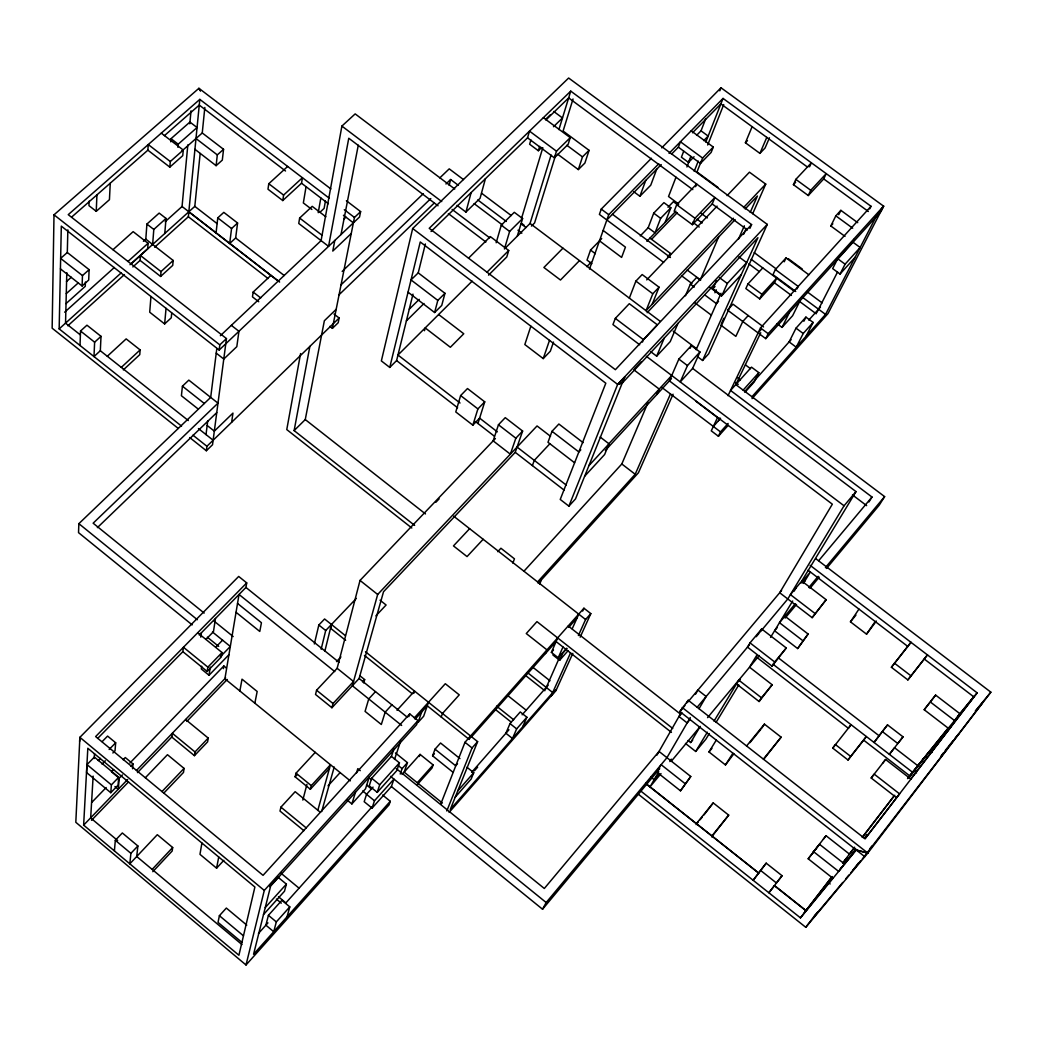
<?xml version="1.0" encoding="UTF-8"?>
<svg xmlns="http://www.w3.org/2000/svg" width="1043" height="1043" viewBox="0 0 1043 1043"><rect width="100%" height="100%" fill="white"/><g stroke="black" fill="none" stroke-linecap="round" stroke-linejoin="round"><path stroke-width="1.5" d="M330.866 188.926L198.913 88.303L54.001 214.819L52.15 328.206L178.314 428.477M181.534 426.105L59.164 328.897L61.315 226.148L219.16 350.031L359.535 217.009L360.63 211.612L346.393 200.764M66.804 272.666L65.54 323.147L80.246 334.816M60.416 268.859L82.11 285.965L82.462 275.587L60.637 258.39L67.3 252.497L67.86 229.877M80.024 345.481L80.533 331.022L86.947 325.194L101.015 336.341L100.324 350.735L93.987 356.563L94.626 342.195L101.015 336.341M85.422 282.027L85.265 286.317L66.022 303.604M89.124 201.143L88.955 205.64L96.243 211.325L109.437 199.695L110.258 183.19M216.814 348.531L210.686 397.383L78.864 523.664L78.525 532.634L192.186 624.887M67.3 252.497L89.111 269.655L88.707 280.046L82.11 285.965M96.243 211.325L96.934 194.885M199.239 634.991L245.939 587.444L246.722 582.894L238.691 576.44L79.881 737.336L75.813 822.301L246.018 964.984L389.065 804.857L390.278 801.298L382.612 795.053M83.636 825.13L87.821 748.261L254.896 887.045L238.912 955.245L83.636 825.13L127.663 779.473M87.012 764.61L86.582 772.563L110.767 792.706L118.055 785.17L118.719 777.296L94.378 757.075L87.012 764.61L111.379 784.884L110.767 792.706M93.14 776.109L90.676 817.973L117.65 840.541M94.209 758.522L94.509 753.646M140.088 260.411L140.427 255.483L161.013 271.584L160.609 276.46L140.088 260.411L132.852 266.943M147.871 150.179L148.262 144.56L170.296 161.535L169.813 167.128L147.871 150.179L71.706 217.022M143.386 241.311L145.811 239.134L146.907 224.076L159.162 213.098L166.033 218.443L164.768 233.502M107.299 356.276L126.164 338.897L140.114 349.913L139.762 354.646L123.348 369.9M112.983 249.707L133.152 231.65L148.093 243.306L147.689 248.729L129.997 264.713M152.63 244.466L153.803 229.447L166.033 218.443M150.961 296.499L149.71 312.209L164.638 323.943L171.261 317.815L171.691 313.122M102.136 741.651L107.585 736.084L115.669 742.772L115.03 750.777L112.879 752.994M170.752 141.822L171.013 138.68L189.917 122.057L197.049 127.52L178.184 144.195L177.91 147.324M122.409 774.936L119.228 778.221L118.276 789.342L114.952 786.565M114.404 850.905L115.317 840.306L122.318 832.966L137.872 845.964L136.724 856.499L241.95 944.554M164.638 323.943L166.046 308.337M145.811 239.134L173.177 260.476L172.734 265.391L160.609 276.46M161.287 133.152L183.255 150.049L182.747 155.655L169.813 167.128M165.185 221.69L182.056 206.501L187.831 144.899M189.8 123.817L191.025 110.858M132.552 768.769L133.022 763.958L125.277 757.544L123.152 759.734M154.664 247.23L188.353 216.748L199.813 99.385L329.08 198.079M130.766 264.218L194.806 206.371L200.165 153.477M181.899 150.987L202.251 132.969L204.832 107.455M137.872 845.964L130.897 853.343L129.814 863.826L157.31 834.7L172.682 847.516L172.186 850.997L152.799 871.7M204.154 613.075L93.14 523.195L217.987 403.159L188.822 380.121L182.421 386.184L181.404 395.74L198.326 409.13M194.963 149.332L216.11 165.681L217.309 154.899L223.554 149.305L202.251 132.969M223.554 149.305L222.315 160.1L216.11 165.681M216.07 232.837L217.765 217.883L223.802 212.368L237.582 223.006L235.653 237.973L229.682 243.475L231.559 228.547L237.582 223.006M206.019 434.592L207.74 420.824M189.774 437.591L206.345 450.759L206.918 446.274L339.131 318.011L334.021 314.06M219.16 350.031L219.812 344.868L226.461 338.584L68.238 214.662L199.813 99.385M182.864 651.653L183.438 647.26L207.857 667.142L207.192 671.47L182.864 651.653L97.651 738.418M226.461 338.584L212.537 444.735L206.345 450.759M200.778 637.156L201.403 632.788M231.65 422.272L232.954 413.106L214.323 431.15L207.153 425.466M145.329 777.752L167.467 754.702L184.063 768.404L183.49 772.446L163.686 793.241M270.893 275.391L253.162 292.066L252.458 296.877L258.742 301.753M287.659 166.45L268.781 183.724L267.986 189.226L282.77 200.556L301.531 183.229L302.431 177.727L283.605 195.08L282.77 200.556M201.69 666.229L201.299 668.967L209.017 675.251L228.938 654.704M195.002 751.951L172.343 733.294L171.847 737.088L194.428 755.68L195.002 751.951L208.222 738.079L185.615 719.527M215.458 618.473L213.45 631.706L205.953 639.359M209.017 675.251L210.269 667.103M208.222 738.079L207.609 741.86L194.428 755.68M197.688 632.762L222.042 652.54L221.338 656.907L207.192 671.47M223.398 668.615L223.841 665.969L226.318 667.989M325.872 216.801L312.196 206.345L299.641 218.052L298.741 223.463L328.558 246.357L348.766 138.237L438.034 205.784M306.055 186.684L303.344 202.942L311.883 209.474M201.912 843.031L199.969 854.347L216.592 868.18L223.828 860.345M318.232 212.668L320.827 197.974M325.429 201.038L324.112 208.391L320.018 212.224M300.58 353.577L286.773 429.586L411.816 528.006M454.748 188.992L355.168 113.896L341.895 126.086L321.088 240.62L220.36 335.716M239.864 690.974L242.015 679.162L257.165 691.483L254.857 703.191M414.645 525.398L294.126 430.59L309.862 346.406M334.803 240.451L332.782 251.076L351.256 233.528M216.592 868.18L218.73 857.007M294.126 430.59L305.26 419.573L324.36 320.749L336.133 309.367M341.009 234.558L358.284 145.199M329.823 326.368L332.391 328.362L354.451 217.452L360.63 211.612M339.131 318.011L338.18 322.743L332.391 328.362M246.774 925.115L226.344 908.062L219.395 915.689L218.026 922.39L241.924 942.39M314.347 643.948L318.832 625.005L324.582 618.981L345.35 635.63M697.767 356.849L702.578 360.474L708.666 353.812L767.283 224.401L568.644 78.016L412.676 228.508L381.36 360.917L389.756 367.423L396.601 360.591L412.976 294.152M320.331 812.301L295.156 791.689L280.932 807.152L279.993 811.05L303.878 830.684M321.153 649.215L325.703 630.52L356.354 598.395M389.756 367.423L420.251 241.976L605.814 383.224L560.234 499.441L568.891 506.142L575.501 498.932L624.757 376.797M246.018 964.984L264.283 890.435L418.008 720.583L409.73 713.92L263.045 875.338L95.63 736.567L246.722 582.894M324.816 651.327L331.439 624.483L330.592 628.277L345.637 640.337M408.048 292.17L434.605 312.535L437.812 300.41L411.02 279.915L418.23 272.862L425.361 243.958M329.445 768.404L310.332 789.264L295.13 776.826L296.029 773.176L315.26 752.355M495.399 438.516L360.031 580.429L337.15 668.302L316.577 690.231L315.534 694.469L331.922 707.728L359.118 678.485L383.524 591.733L515.242 452.336L522.621 431.059L505.255 417.656L498.45 424.775L493.156 440.863L510.353 454.174L515.842 438.203L522.621 431.059M449.155 185.341L450.628 179.5L458.399 185.354M268.416 915.311L265.887 925.18L273.722 931.712L276.33 921.908L289.785 906.875L281.884 900.318L268.416 915.311L276.33 921.908M424.462 330.722L425.192 327.919L450.367 347.267L463.757 333.76L438.647 314.517M302.835 800.072L306.929 784.349M310.332 789.264L311.296 785.64L330.462 764.741L317.802 810.411M331.922 707.728L333.03 703.53L353.538 681.496L337.15 668.302M269.668 886.654L278.129 877.306L286.382 884.125L284.491 891.23L263.501 914.555M457.017 205.341L465.934 212.081L471.136 192.577M418.23 272.862L444.97 293.305L441.737 305.456L434.605 312.535M485.412 178.718L480.067 198.313L465.934 212.081M287.047 916.797L289.785 906.875M550.521 436.313L537.041 425.948L377.67 594.471L352.365 685.746L401.646 725.446M321.674 811.61L334.216 767.035M363.707 682.93L364.659 679.593L359.848 675.721M496.181 242.745L501.279 225.158L514.29 212.303L522.595 218.548L517.276 236.161M527.536 137.832L529.479 131.118L556.467 151.196L554.407 157.845L527.536 137.832L431.046 231.494M530.913 139.866L529.635 144.234L538.344 150.727L541.695 147.454M477.942 423.484L484.734 401.842L467.486 388.544L460.628 395.571L455.778 411.946L472.857 425.153L479.624 418.139L497.355 431.854M522.595 218.548L509.623 231.442L504.421 248.977L530.053 223.437L551.082 155.029M538.344 150.727L539.648 146.372M468.529 258.169L490.327 236.605L508.71 250.503L506.794 256.93L488.554 275.143M521.487 218.482L542.816 147.702M356.458 773.098L357.801 768.652L360.265 770.647M558.905 129.606L570.743 91.132L751.586 224.584L749.891 228.404M347.163 800.085L351.882 803.931L355.467 792.276M555.75 154.742L534.59 222.928L531.422 226.083M573.037 98.981L563.09 131.053L589.073 150.335L584.888 163.06L578.33 169.579L557.679 154.208M472.857 425.153L477.903 408.908L484.734 401.842M543.351 117.676L570.247 137.65L568.148 144.325L554.407 157.845M369.235 777.061L365.506 788.834L351.882 803.931M373.042 787.113L366.536 794.323L364.19 801.702L372.064 808.116L391.399 786.565L393.928 779.108L374.476 800.776L372.064 808.116M391.425 756.384L371.673 778.234L369.248 785.848L377.24 792.354L396.835 770.555L399.443 762.876L391.425 756.384L393.98 748.652M578.33 169.579L582.476 156.88L589.073 150.335M377.24 792.354L379.717 784.779L399.443 762.876M530.861 326.172L524.825 344.542L543.234 358.596L550.326 351.217L553.507 342.078M413.745 693.452L414.54 691.079L397.018 710.27M394.528 759.421L400.668 741.038M408.804 716.684L409.73 713.92M418.008 720.583L416.587 724.702L270.632 886.068L253.566 954.267L390.278 801.298M400.225 774.023L402.076 768.639L407.448 762.655L395.453 752.955M421.646 712.004L418.06 722.434L423.641 716.267L428.49 702.265M543.234 358.596L549.505 340.37M407.448 762.655L404.162 772.12L442.362 803.032M651.432 158.262L601.25 209.095L599.399 214.415L663.596 262.354M600.377 240.02L590.534 250.072L587.026 260.085L591.837 263.696M589.491 269.081L608.734 214.689L658.798 163.751M419.325 756.488L420.068 754.389L433.145 764.936L431.985 768.065L417.213 784.649M441.215 716.984L442.493 713.477L459.246 694.86L445.296 683.726L414.306 717.923M532.386 465.595L534.277 460.38L549.765 443.862M453.105 772.341L432.597 755.81L435.035 749.174L440.55 743.007L459.95 758.613M583.115 442.649L558.865 424.019L552.008 431.307L547.979 442.284L574.602 462.792M633.792 191.743L639.894 196.267L645.747 180.387M656.686 169.253L650.754 185.185L639.894 196.267M512.856 563.103L514.447 558.826L500.914 548.24L497.733 551.682M678.367 147.18L680.427 141.77L702.591 158.067L700.453 163.438L678.367 147.18L671.523 154.142M640.285 235.887L648.172 227.739L653.713 213.163L663.922 202.642L670.845 207.779L665.16 222.355M642.449 342.065L643.44 339.627L657.351 324.816L629.294 303.696L615.318 318.389L612.945 324.569L639.685 344.777M683.7 151.235L681.405 157.193L688.51 162.434L694.051 156.763M629.333 298.115L635.891 281.102L642.162 274.544L659.059 287.19L652.24 304.139M675.994 177.193L668.537 196.514L678.745 204.076M670.845 207.779L660.649 218.313L655.03 232.85L648.172 227.739M688.51 162.434L690.831 156.489M686.933 166.971L689.866 159.423M696.568 135.381L701.026 130.831L705.59 119.111M719.813 90.806L721 87.768L883.59 206.149L880.97 211.403L875.911 216.996L825.548 314.412L751.899 396.809M440.746 804.088L464.982 742.29L583.937 608.225L590.82 613.61L580.169 637.156M695.629 186.658L696.672 184.063L676.711 204.715L674.169 211.181L692.396 224.688L712.213 203.959L714.885 197.505L695.003 218.274L692.396 224.688M415.088 719.24L427.265 705.798L469.141 739.383L470.51 735.941M469.22 739.435L470.576 735.993M694.221 171.339L698.249 161.117M705.798 142.044L723.047 98.42L871.022 206.279L869.693 208.887M701.131 161.469L696.972 171.952L717.871 187.349M707.675 144.99L723.738 104.561M659.059 287.19L652.801 293.787L646.047 310.684L733.464 218.248M446.795 810.972L472.036 747.948L477.616 741.638L365.48 651.758M568.891 506.142L617.652 384.398L767.283 224.401M669.189 257.086L670.61 253.527L649.945 238.117M691.183 130.818L713.295 147.05L711.13 152.434L700.453 163.438M539.661 584.106L541.356 579.895M477.616 741.638L450.276 809.446L552.751 692.591L556.167 690.153L572.829 653.348M466.977 767.27L473.744 772.72L471.149 779.043L455.23 797.165M600.181 437.056L609.021 443.823L604.614 454.539L584.667 476.221M769.46 137.806L765.067 147.989L759.917 153.373L745.406 142.761L752.12 126.698M650.845 351.778L656.673 356.171L664.248 338.075M685.46 295.782L690.349 284.165L696.659 277.451L700.57 280.371M677.963 323.382L670.258 341.582L656.673 356.171M510.014 723.581L505.894 733.242L512.491 738.509L516.65 728.888L526.884 717.232L520.248 711.952L510.014 723.581L516.65 728.888M523.938 571.225L621.811 463.992L647.977 402.65M700.309 279.902L718.823 236.487M759.917 153.373L766.788 137.389M545.463 653.544L547.027 649.919L526.272 633.544L536.962 621.628L672.735 728.457M656.921 394.423L659.215 389.078L633.74 369.757M566.597 648.316L558.227 657.781L551.382 652.396L557.679 637.925M690.179 348.271L691.392 345.533L678.863 359.092L669.397 380.878L832.34 504.186L779.695 592.75L812.145 617.665L826.16 599.712L801.767 581.042L856.003 491.605L692.63 368.401L699.957 351.973L691.326 345.598M741.195 274.791L721.925 295.56L712.877 288.794L716.411 280.71M522.634 726.919L526.884 717.232M537.601 581.916L635.2 474.265L670.466 393.967M714.911 292.77L716.228 289.798M738.457 239.186L744.337 225.796M750.23 212.394L757.414 196.019L745.171 208.991M673.061 394.228L638.42 472.766L538.201 583.376M717.832 292.731L721.587 295.664M743.555 234.401L746.175 228.482M752.694 213.698L765.731 184.129L749.448 172.186L727.114 195.602M558.227 657.781L562.985 647.012M699.957 351.973L687.454 365.585L680.232 381.907L692.63 368.401M545.32 689.658L559.139 658.276M572.203 628.799L578.774 614.171M696.124 349.692L721.026 293.266M552.855 654.926L559.635 660.271L562.777 653.179L566.936 648.472M721.925 295.56L727.297 283.474L746.684 262.627L738.965 256.904M582.685 611.055L583.937 608.225M570.534 652.944L552.686 692.539L556.167 690.153L551.212 695.798M578.383 635.513L585.592 619.516L590.82 613.61M551.278 695.85L552.751 692.591L527.523 672.618M702.578 360.474L757.922 237.713L622.423 382.898L617.652 384.398L412.676 228.508M721.365 323.708L723.829 318.271M762.772 267.895L747.987 283.918L745.849 288.572L759.734 298.898L774.441 282.836L776.657 278.181L761.898 294.269L759.734 298.898M808.273 195.536L810.75 190.269L826.239 173.633L823.722 178.927L808.273 195.536L793.423 184.663L795.835 179.37L811.376 162.812L809.537 166.789M808.807 274.752L786.044 257.934L775.379 269.524L772.967 274.648L795.705 291.492M784.219 261.78L786.044 257.934M728.027 395.675L760.477 327.932L871.022 206.279M718.458 420.668L719.683 418.139M760.751 332.717L735.81 384.593L884.62 496.611L879.197 505.203L826.486 568.461M763.515 326.941L732.994 304.178L727.519 310.097L765.758 338.649L768.17 333.669L883.59 206.149L827.999 313.578L752.055 398.609M695.929 401.255L717.519 417.591L711.274 430.85L718.418 436.274L720.53 431.906L728.105 423.445M796.956 288.963L798.195 286.421L775.379 269.524M868.936 501.944L871.987 497.029L730.53 390.434L751.508 367.162L758.835 372.651L754.298 381.881L744.937 392.324M845.013 236.396L830.828 225.992L835.821 215.849L840.867 210.347L857.724 222.667M777.022 323.669L782.041 327.411L789.395 312.522M838.715 214.702L840.867 210.347M800.046 300.723L792.628 315.69L782.041 327.411M796.031 328.154L789.121 341.895L796.239 347.202L803.214 333.499L813.11 322.443L805.939 317.124L796.031 328.154L803.214 333.499M803.853 321.257L805.939 317.124M854.217 239.186L852.744 242.067L837.672 258.729L832.666 268.612L840.032 274.048L855.025 257.399M816.786 312.652L837.529 272.067M806.07 336.198L813.11 322.443M840.032 274.048L845.091 264.192L860.149 247.491L852.744 242.067M391.399 786.565L542.543 909.235L546.18 902.534L666.946 757.687L690.27 717.558M864.79 856.694L679.853 711.561L688.237 700.27L865.077 838.768L977.148 692.852L810.137 565.345M656.907 755.171L681.275 712.46M686.672 702.995L688.237 700.27M695.577 694.143L697.923 690.062L706.163 696.502L699.045 708.692M658.772 771.742L650.011 786.839L661.014 773.606M669.841 761.559L671.262 759.148M688.08 740.517L690.635 742.538L699.749 727.206M750.021 642.879L747.492 647.116L772.081 666.164L786.279 647.964L761.664 628.968L750.021 642.879L774.688 661.979L772.081 666.164M760.386 631.093L761.664 628.968M685.486 743.437L695.694 751.468L707.35 732.173M714.012 721.143L738.77 680.127L761.468 697.78L759.095 701.522L736.488 683.921M856.003 491.605L844.048 505.79L787.791 598.969L760.138 632.006M794.127 591.094L796.109 587.822M709.305 733.529L705.942 739.083L695.694 751.468M716.046 722.408L738.796 684.899M756.566 655.604L749.539 667.194L772.172 684.769L759.095 701.522M770.555 637.377L792.68 601.029M803.397 583.428L810.359 571.981L801.154 582.985M684.951 783.528L661.119 764.675L656.816 772.081L680.479 790.816L690.753 776.474L659.033 751.429L544.316 888.48L396.275 768.613M690.753 776.474L680.479 790.816M733.894 753.75L725.459 764.923L708.979 751.951L716.254 740.139M812.145 617.665L826.16 599.712M777.283 627.521L774.584 630.767L797.634 648.55L808.103 634.027L784.923 616.191M808.103 634.027L797.634 648.55M725.459 764.923L732.929 753.215M711.613 836.903L728.692 815.131L713.216 802.901L704.038 814.896M761.807 728.144L764.415 724.129L781.129 737.166L763.698 759.382M876.368 621.054L866.55 634.157L850.449 621.837L858.937 609.099M866.55 634.157L875.207 621.537M875.833 216.944L883.59 206.149L875.911 216.996L765.758 338.649M832.744 748.118L835.352 744.519L850.697 756.436L848.024 760.008L832.744 748.118L851.088 724.702L848.441 728.353L756.775 657.312M891.387 667.285L910.956 642.319L891.387 667.285L907.866 679.919L927.436 654.9L907.866 679.919M766.188 863.161L753.15 880.292L766.188 863.161L782.067 875.729L768.874 892.782L774.493 885.598L806.03 910.63L832.588 878.31M848.024 760.008L866.368 736.541L850.697 756.436M882.313 731.534L874.021 742.473L887.528 724.885L903.016 736.84L897.814 743.529L882.313 731.534L887.528 724.885M858.611 863.448L860.514 860.957M870.005 848.559L871.909 846.069M941.36 755.588L943.341 753.007M945.323 750.412L953.146 740.569M948.908 746.697L982.141 703.23L975.974 710.7M638.329 794.218L805.77 927.292L867.815 853.07L990.85 692.174L815.73 558.644M805.77 927.292L815.652 914.385M817.699 911.999L813.892 916.98L842.731 882.469M852.757 870.462L858.428 863.056M804.362 912.573L832.079 876.537M848.728 854.882L854.621 847.229M862.47 837.007L893.89 796.161M640.337 790.672L800.463 917.866L831.845 877.059M842.64 863.017L854.4 847.724M862.274 837.49L894.738 795.261M907.54 778.626L948.439 727.688M842.927 863.291L846.903 858.141L842.809 863.122M924.085 757.948L908.44 778.313L930.017 750.673L932.273 752.407M855.781 849.132L838.65 871.413L813.696 851.766L808.195 858.793L832.966 878.336M850.228 856.851L855.925 849.419M864.491 838.285L867.346 834.569L864.399 838.155M800.463 917.866L856.251 850.006L867.815 853.07L682.174 707.48M865.012 838.598L899.574 793.866L874.19 774.128L871.179 777.987L896.472 797.647M910.656 779.16L973.849 696.893L924.32 659.059M849.484 854.126L826.043 835.717L812.627 852.939L819.511 844.295L844.426 863.904M808.195 858.793L819.511 844.295M871.179 777.987L885.585 759.487L910.891 779.108M948.296 728.249L924.202 709.735L929.509 702.917M935.623 695.094L930.291 701.952L954.554 720.57L959.86 713.673L935.623 695.094L924.202 709.735M903.016 736.84L889.366 754.35L894.529 747.714L917.592 765.549M782.067 875.729L776.409 882.965L760.516 870.357M823.409 839.08L826.043 835.717M882.547 763.372L885.585 759.487M711.913 835.951L728.692 815.131M763.372 759.108L781.129 737.166M696.372 823.618L713.216 802.901M696.137 824.622L698.106 822.184M700.088 819.759L702.056 817.321M746.592 745.967L764.415 724.129M749.956 742.668L760.816 729.357M850.449 621.837L855.938 615.096M958.061 715.876L974.136 696.15M977.148 692.852L909.587 775.744L863.669 740.152M950.603 727.154L930.121 753.085L939.626 741.456M831.949 877.254L827.907 882.182L830.163 883.956M839.667 869.693L841.571 867.385M844.374 863.982L856.147 849.641M708.979 751.951L711.952 748.352M761.468 697.78L772.172 684.769M774.688 661.979L786.279 647.964M975.296 711L990.85 692.174M955.088 738.235L958.947 733.568M941.268 755.992L947.996 747.896L862.287 859.054M542.543 909.235L659.724 768.6M785.144 618.082L796.513 604.432M809.955 588.317L819.25 577.144M659.189 773.645L654.157 779.695L650.832 777.061M671.184 761.39L700.296 726.384M707.571 717.636L759.252 655.512M738.444 681.561L740.387 679.215M690.635 742.538L692.695 740.061M690.127 719.37L687.141 722.929L678.967 716.502L681.953 712.956M795.301 603.728L779.486 622.697L802.706 640.585M808.807 587.535L818.155 576.323M825.417 567.614L884.62 496.611M845.821 878.767L848.898 875.077M850.958 872.613L860.227 861.518M801.767 581.042L790.411 594.614L814.87 613.375M818.742 560.639L871.987 497.029M697.167 707.258L749.435 644.796M756.214 636.699L759.108 633.231M803.058 583.089L805.04 580.729M679.853 711.561L684.886 705.563M687.898 701.978L781.585 590.494M474.461 770.764L477.655 767.126M457.747 790.92L473.744 772.72M449.103 812.406L556.167 690.153M471.605 772.355L508.945 729.774M522.139 714.794L548.214 685.16M457.499 763.724L455.674 765.797L435.035 749.174M559.635 660.271L567.913 650.884M471.371 737.01L556.088 641.575L671.444 732.382M568.748 627.325L577.131 617.873M551.382 652.396L553.481 650.037M417.278 782.732L433.145 764.936M432.597 755.81L434.423 753.763M718.418 436.274L728.183 425.335M258.455 933.472L267.947 922.886M371.973 806.917L285.873 902.899L278.494 896.784M713.36 426.483L720.57 418.308M744.78 391.451L791.089 339.692M808.794 320.097L820.476 307.059M402.037 774.493L420.068 754.389M743.151 390.121L758.835 372.651M265.248 907.593L286.382 884.125M758.092 332.926L761.351 329.34M391.894 704.833L385.167 712.173L381.321 724.494L365.076 711.391L368.74 698.94L375.48 691.639M748.235 315.547L742.785 321.492L735.85 336.381L720.752 325.077M830.828 225.992L832.835 223.802M328.05 785.822L340.096 772.628M608.538 444.07L671.731 375.493M588.943 465.608L609.021 443.823M605.292 450.498L671.457 378.635M295.13 776.826L297.255 774.519M580.808 449.859L578.852 451.958L552.008 431.307M718.523 301.388L716.424 303.643L704.69 294.869M362.534 681.887L364.659 679.593M634.783 368.635L641.08 361.895M712.877 288.794L715.016 286.499M483.157 539.283L467.042 556.584L453.47 545.906L469.624 528.684M152.161 869.419L172.682 847.516M336.524 661.614L340.931 656.921M751.586 224.584L615.383 369.691L429.221 228.313L570.743 91.132M793.423 184.663L795.64 182.303M375.871 615.865L386.093 605.005L380.069 600.207M743.476 207.661L765.731 184.129M647.168 312.704L735.146 219.591M161.991 791.572L184.063 768.404M667.559 256.721L670.61 253.527M646.712 279.889L717.062 206.136M435.883 502.257L439.116 498.867M624.848 376.875L617.652 384.398L622.423 382.898M136.424 770.529L225.64 677.898M646.882 241.298L675.916 211.194M91.497 820.32L128.524 781.911M137.493 772.602L172.278 736.514M186.866 721.378L227.244 679.462M651.471 239.408L677.194 212.72M745.406 142.761L747.466 140.622M91.797 802.38L106.177 787.53M129.932 762.981L223.841 665.969M668.002 207.244L673.4 201.677L677.95 205.041M111.379 784.884L118.719 777.296M130.897 766.149L133.022 763.958M207.857 667.142L222.042 652.54M702.591 158.067L713.295 147.05M220.295 656.777L230.32 646.464L212.485 632.006M113.596 769.591L111.471 771.781L119.228 778.221M215.875 647.038L222.576 640.18M102.058 764.089L105.304 760.764M586.805 266.656L591.133 262.21M579.478 260.62L560.482 280.019L543.898 267.49L562.946 248.182M601.707 238.56L599.49 240.829L621.615 257.412L625.435 247.139L603.154 230.464M98.251 760.621L100.428 758.391M109.137 749.474L115.669 742.772M703.712 140.622L708.158 136.072L701.026 130.831M669.045 153.334L723.047 98.42M606.857 219.982L661.249 164.598M692.5 132.787L720.882 103.896L807.647 167.193M661.692 147.858L721 87.768M486.99 272.184L508.71 250.503M472.114 281.167L397.97 355.037L460.028 403.002M437.812 300.41L444.97 293.305M406.392 320.892L423.966 303.513M409.286 309.158L419.234 299.341M556.467 151.196L570.247 137.65M553.494 126.725L562.49 117.95L553.742 111.471M545.854 119.124L550.365 114.756M545.893 119.997L568.657 97.912L692.787 189.604M97.377 527.641L216.748 412.611M339.04 294.778L433.979 203.281M341.009 284.882L430.811 198.561M445.961 183.985L450.628 179.5M342.169 271.428L423.341 193.659M439.82 177.884L449.22 168.862L463.431 179.552M343.695 219.291L345.95 217.166M121.301 367.384L140.114 349.913M161.013 271.584L173.177 260.476M59.164 328.897L121.105 272.953M67.834 325.781L124.43 274.57M64.666 312.196L114.313 267.49M127.976 261.454L148.093 243.306M82.462 275.587L89.111 269.655M66.27 293.644L78.368 282.796M66.478 281.571L71.328 277.242M170.296 161.535L183.255 150.049M164.442 135.629L199.252 105.082L285.521 171M856.251 850.006L867.815 853.07M823.722 178.927L868.363 211.481M795.835 179.37L810.75 190.269M835.821 215.849L852.692 228.195M837.672 258.729L845.091 264.192M788.273 258.69L802.302 269.055M712.213 203.959L747.375 229.929M700.831 213.111L707.35 217.935M754.206 252.615L776.331 269.003M806.865 291.597L822.119 302.887M696.998 219.16L702.148 222.98M751.169 259.303L794.362 291.31M801.976 296.942L825.548 314.412M676.711 204.715L695.003 218.274M692.682 222.211L699.214 227.048M748.861 263.866L759.304 271.61M774.441 282.836L791.415 295.417M799.238 301.218L816.2 313.8M566.87 145.277L582.476 156.88M653.713 213.163L660.649 218.313M747.987 283.918L761.898 294.269M719.474 277.647L727.297 283.474M612.476 214.271L670.427 257.504M687.168 269.994L700.049 279.602M709.683 287.164L721.391 295.899M601.25 209.095L608.734 214.689M760.477 327.932L768.17 333.669M681.653 275.834L691.965 283.54M690.349 284.165L694.26 287.086M694.521 302.548L711.326 315.129M635.891 281.102L652.801 293.787M745.484 364.92L750.478 368.661M590.534 250.072L595.37 253.697M737.857 378.009L740.361 379.887M530.053 223.437L660.271 321.387M673.204 331.113L696.476 348.636M735.719 382.481L738.209 384.359M481.514 193.177L511.226 215.536M521.565 223.319L524.147 225.262M521.265 223.971L525.933 227.491M477.824 199.982L506.311 221.455M517.954 230.229L521.839 233.163M474.148 203.633L502.596 225.079M501.279 225.158L509.623 231.442M678.863 359.092L687.454 365.585M852.47 494.93L866.642 505.633M615.318 318.389L643.44 339.627M341.895 126.086L441.724 201.573M452.101 209.408L489.702 237.843M646.321 356.276L844.048 505.79M448.386 213.619L485.895 242.002M661.431 387.122L720.53 431.906M344.307 209.708L354.451 217.452M301.531 183.229L328.362 203.737M343.434 215.249L353.381 222.85M808.064 570.221L907.905 646.517M268.781 183.724L283.605 195.08M894.399 663.139L910.943 675.812M621.811 463.992L635.2 474.265M195.967 138.523L217.309 154.899M299.641 218.052L322.065 235.262M171.013 138.68L178.184 144.195M460.628 395.571L477.903 408.908M498.45 424.775L515.842 438.203M517.067 447.069L566.323 485.138M217.765 217.883L231.559 228.547M396.601 360.591L457.603 407.761M475.399 421.528L494.343 436.183M515.242 452.336L564.302 490.275M194.806 206.371L217.061 223.58M235.653 237.973L284.204 275.521M778.665 658.094L879.21 735.863M914.294 771.129L916.562 772.876M182.056 206.501L279.615 282.053M188.783 211.807L278.416 281.219M773.019 664.248L912.456 772.224M188.353 216.748L268.09 278.533M253.162 292.066L260.711 297.933M146.907 224.076L153.803 229.447M231.35 325.351L238.938 331.283L236.813 346.654L223.776 359.053L216.24 353.134M453.692 516.207L585.592 619.516M54.001 214.819L219.812 344.868M305.26 419.573L425.466 513.925M568.252 626.009L680.518 714.129M182.421 386.184L204.311 403.498M532.517 666.985L549.948 680.779M525.75 675.629L544.837 690.74M80.533 331.022L94.626 342.195M100.324 350.735L188.314 420.551M198.431 428.569L213.137 440.237M645.604 783.345L758.783 873.134L646.047 783.815M774.441 885.663L805.978 910.695M192.955 435.179L206.918 446.274M507.954 695.707L526.18 710.192M360.031 580.429L377.67 594.471M496.598 706.163L513.638 719.748M495.269 709.409L511.044 721.991M364.45 655.421L412.102 693.634M318.832 625.005L325.703 630.52M464.982 742.29L472.036 747.948M245.939 587.444L339.04 662.331M359.118 678.485L407.083 717.049M334.764 671.588L239.03 594.471L224.897 678.797L350.292 780.881M237.53 603.441L261.441 622.723L259.785 631.458L236.044 612.293M316.577 690.231L333.03 703.53M398.478 765.718L402.076 768.639M214.245 621.237L233.176 636.556M78.864 523.664L197.362 619.738M390.538 776.357L546.18 902.534M207.348 637.195L218.717 646.412M371.673 778.234L379.717 784.779M368.844 777.622L371.295 779.616M366.523 784.975L371.386 788.938M362.69 790.972L366.406 793.997M366.536 794.323L374.476 800.776M296.029 773.176L311.296 785.64M280.932 807.152L306.173 827.881M280.671 872.965L299.067 888.193M276.395 899.079L281.297 903.16M264.283 890.435L79.881 737.336L79.607 741.443M219.395 915.689L243.462 935.819M115.317 840.306L130.897 853.343M200.399 90.78L198.913 88.303L200.386 90.793"/></g></svg>
